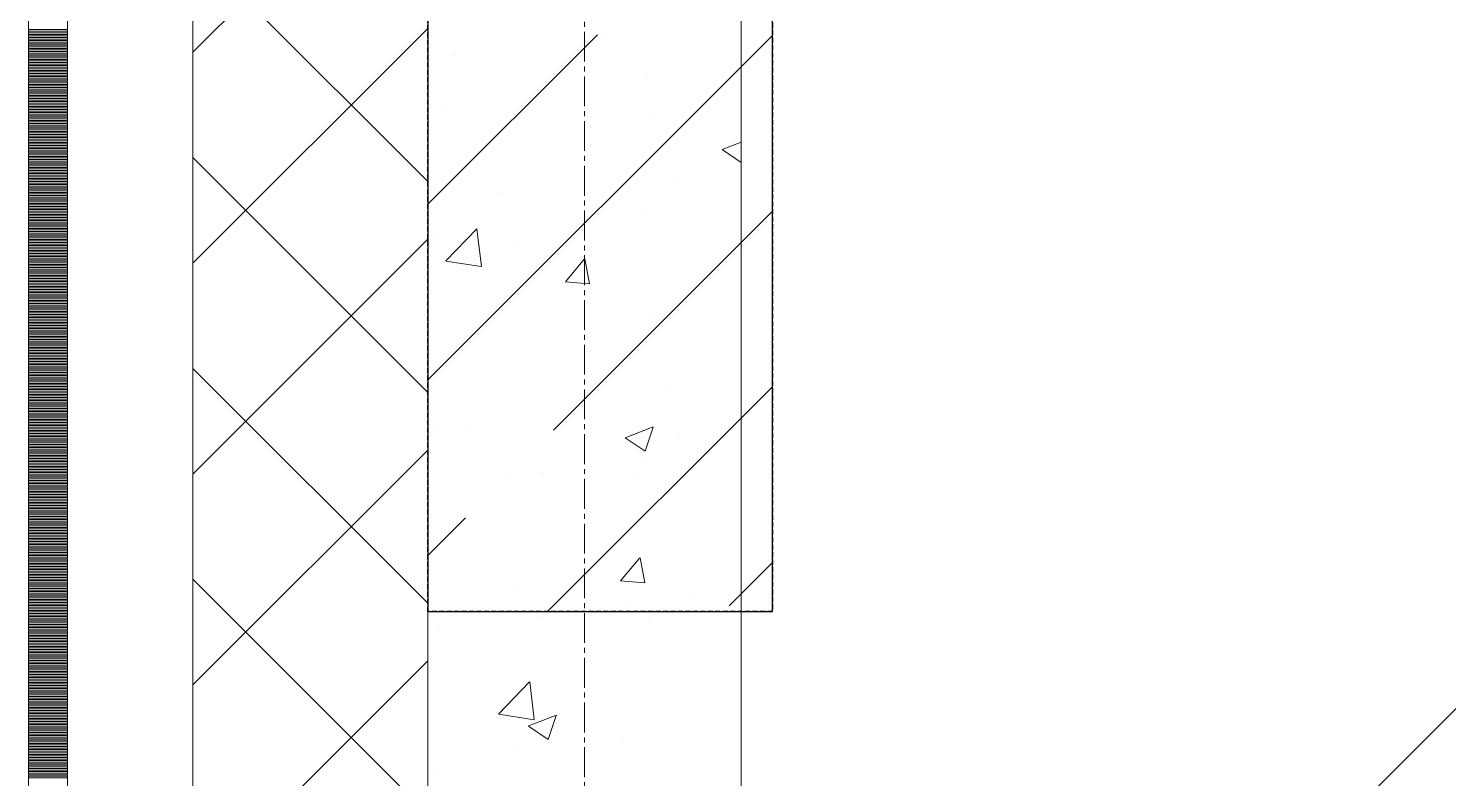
# Model space of a CAD drawing. Header units: millimetres. Extents: x 538266 to 1167394, y 114608 to 637157.
# Drawn here: x 828883 to 829789, y 167006 to 167486 of the extents above; entities that cross this region are included whole.
import ezdxf
from ezdxf.enums import TextEntityAlignment as Align

# ---------------------------------------------------------------- set-up
doc = ezdxf.new("R2010")
doc.units = ezdxf.units.MM
for name, pattern in [('CENTER2', [28.575, 19.05, -3.175, 3.175, -3.175]), ('DASHED', [19.05, 12.7, -6.35]), ('HIDDEN2', [4.7625, 3.175, -1.5875])]:
    doc.linetypes.add(name, pattern=pattern)
doc.layers.get('Defpoints').update_dxf_attribs({"color": 140})
doc.layers.add('АР_Делит', color=120, linetype='Continuous', lineweight=0, plot=False)
for name, color, linetype, lineweight in [('АР_Колонны', 70, 'Continuous', 30), ('АР_Стены ЖБ', 7, 'Continuous', 35), ('АР_Стены ПЕНОблок', 52, 'Continuous', 20), ('АР_Тонкая', 254, 'Continuous', 5), ('АР_Утеплитель', 31, 'Continuous', 0), ('АР_Штриховка', 8, 'Continuous', 0)]:
    doc.layers.add(name, color=color, linetype=linetype, lineweight=lineweight)
doc.layers.add('РД_Оси_100', color=7, linetype='Continuous', lineweight=0, true_color=0x525252)
doc.layers.add('ФВ-5', color=7, linetype='Continuous')
doc.styles.add('style1', font='ARIALN.TTF')

# ---------------------------------------------------------------- blocks, each defined once
blk = doc.blocks.new('2_этаж')
at = {"layer": 'АР_Колонны', "color": 18, "linetype": 'HIDDEN2', "lineweight": 25, "true_color": 0x000000}
for p, q in [((672773.57, 167113.25), (672773.57, 168313.25)), ((672993.57, 168313.25), (672993.57, 167113.25)), ((672993.57, 167113.25), (672773.57, 167113.25))]:
    blk.add_line(p, q, dxfattribs=at)
at = {"layer": 'АР_Колонны', "color": 18, "linetype": 'Continuous', "lineweight": 15, "true_color": 0x000000}
for p, q in [((672773.57, 168313.25), (672773.57, 167113.25)), ((672773.57, 168313.25), (672773.57, 167113.25)), ((672993.57, 167113.25), (672993.57, 168313.25)), ((672993.57, 167113.25), (672993.57, 168313.25)), ((672773.57, 167113.25), (672993.57, 167113.25)), ((672773.57, 167113.25), (672993.57, 167113.25))]:
    blk.add_line(p, q, dxfattribs=at)
at = {"layer": 'АР_Стены ЖБ', "color": 18, "linetype": 'Continuous', "lineweight": 30, "true_color": 0x000000}
for p, q in [((672773.57, 168313.25), (672773.57, 167113.25)), ((672993.57, 167113.25), (672993.57, 168313.25)), ((672773.57, 167113.25), (672993.57, 167113.25))]:
    blk.add_line(p, q, dxfattribs=at)
at = {"layer": 'АР_Стены ПЕНОблок', "color": 18, "linetype": 'Continuous', "lineweight": 20, "true_color": 0x000000}
for p, q in [((672773.57, 213213.25), (672773.57, 137013.25)), ((672973.57, 137013.25), (672973.57, 213213.25))]:
    blk.add_line(p, q, dxfattribs=at)
at = {"layer": 'АР_Тонкая', "color": 18, "linetype": 'Continuous', "lineweight": 5, "true_color": 0x000000}
for p, q in [((672518.57, 213213.25), (672518.57, 137013.25)), ((672543.57, 213213.25), (672543.57, 137013.25)), ((672543.57, 137013.25), (672543.57, 213213.25)), ((672623.57, 137013.25), (672623.57, 213213.25))]:
    blk.add_line(p, q, dxfattribs=at)
at = {"layer": 'АР_Утеплитель', "color": 18, "linetype": 'Continuous', "lineweight": 0, "true_color": 0x000000}
for p, q in [((672623.57, 213213.25), (672623.57, 137013.25)), ((672773.57, 137013.25), (672773.57, 213213.25))]:
    blk.add_line(p, q, dxfattribs=at)
at = {"layer": 'АР_Штриховка', "color": 18, "linetype": 'Continuous', "lineweight": 0, "true_color": 0x000000}
for p, q in [((672623.57, 167470.51), (672773.57, 167620.51)), ((672773.57, 167387.94), (672623.57, 167537.94)), ((672518.57, 167485), (672543.57, 167485)), ((672518.57, 167484), (672543.57, 167484)), ((672518.57, 167483), (672543.57, 167483)), ((672623.57, 167335.81), (672773.57, 167485.81)), ((672518.57, 167482), (672543.57, 167482)), ((672518.57, 167481), (672543.57, 167481)), ((672518.57, 167480), (672543.57, 167480)), ((672518.57, 167479), (672543.57, 167479)), ((672518.57, 167478), (672543.57, 167478)), ((672518.57, 167477), (672543.57, 167477)), ((672518.57, 167476), (672543.57, 167476)), ((672518.57, 167475), (672543.57, 167475)), ((672518.57, 167474), (672543.57, 167474)), ((672887.64, 167481.4), (672887.64, 167481.4)), ((672518.57, 167473), (672543.57, 167473)), ((672518.57, 167472), (672543.57, 167472)), ((672518.57, 167471), (672543.57, 167471)), ((672518.57, 167470), (672543.57, 167470)), ((672518.57, 167469), (672543.57, 167469)), ((672518.57, 167468), (672543.57, 167468)), ((672518.57, 167467), (672543.57, 167467)), ((672518.57, 167466), (672543.57, 167466)), ((672518.57, 167465), (672543.57, 167465)), ((672791.44, 167468.74), (672791.44, 167468.74)), ((672518.57, 167464), (672543.57, 167464)), ((672518.57, 167463), (672543.57, 167463)), ((672518.57, 167462), (672543.57, 167462)), ((672518.57, 167461), (672543.57, 167461)), ((672518.57, 167460), (672543.57, 167460)), ((672518.57, 167459), (672543.57, 167459)), ((672518.57, 167458), (672543.57, 167458)), ((672518.57, 167457), (672543.57, 167457)), ((672518.57, 167456), (672543.57, 167456)), ((672518.57, 167455), (672543.57, 167455)), ((672518.57, 167454), (672543.57, 167454)), ((672518.57, 167453), (672543.57, 167453)), ((672518.57, 167452), (672543.57, 167452)), ((672518.57, 167451), (672543.57, 167451)), ((672518.57, 167450), (672543.57, 167450)), ((672518.57, 167449), (672543.57, 167449)), ((672518.57, 167448), (672543.57, 167448)), ((672518.57, 167447), (672543.57, 167447)), ((672914.04, 167454.63), (672914.04, 167454.63)), ((672518.57, 167446), (672543.57, 167446)), ((672518.57, 167445), (672543.57, 167445)), ((672518.57, 167444), (672543.57, 167444)), ((672518.57, 167443), (672543.57, 167443)), ((672518.57, 167442), (672543.57, 167442)), ((672518.57, 167441), (672543.57, 167441)), ((672518.57, 167440), (672543.57, 167440)), ((672518.57, 167439), (672543.57, 167439)), ((672518.57, 167438), (672543.57, 167438)), ((672518.57, 167437), (672543.57, 167437)), ((672518.57, 167436), (672543.57, 167436)), ((672518.57, 167435), (672543.57, 167435)), ((672518.57, 167434), (672543.57, 167434)), ((672518.57, 167433), (672543.57, 167433)), ((672518.57, 167432), (672543.57, 167432)), ((672518.57, 167431), (672543.57, 167431)), ((672518.57, 167430), (672543.57, 167430)), ((672518.57, 167429), (672543.57, 167429)), ((672783.62, 167436.74), (672783.62, 167436.74)), ((672915.5, 167428.57), (672915.5, 167428.57)), ((672518.57, 167428), (672543.57, 167428)), ((672518.57, 167427), (672543.57, 167427)), ((672518.57, 167426), (672543.57, 167426)), ((672518.57, 167425), (672543.57, 167425)), ((672518.57, 167424), (672543.57, 167424)), ((672518.57, 167423), (672543.57, 167423)), ((672518.57, 167422), (672543.57, 167422)), ((672518.57, 167421), (672543.57, 167421)), ((672518.57, 167420), (672543.57, 167420)), ((672518.57, 167419), (672543.57, 167419)), ((672518.57, 167418), (672543.57, 167418)), ((672518.57, 167417), (672543.57, 167417)), ((672518.57, 167416), (672543.57, 167416)), ((672518.57, 167415), (672543.57, 167415)), ((672518.57, 167414), (672543.57, 167414)), ((672518.57, 167413), (672543.57, 167413)), ((672518.57, 167412), (672543.57, 167412)), ((672518.57, 167411), (672543.57, 167411)), ((672518.57, 167410), (672543.57, 167410)), ((672961.45, 167408.5), (672973.57, 167413.15)), ((672518.57, 167409), (672543.57, 167409)), ((672518.57, 167408), (672543.57, 167408)), ((672518.57, 167407), (672543.57, 167407)), ((672518.57, 167406), (672543.57, 167406)), ((672518.57, 167405), (672543.57, 167405)), ((672518.57, 167404), (672543.57, 167404)), ((672518.57, 167403), (672543.57, 167403)), ((672518.57, 167402), (672543.57, 167402)), ((672518.57, 167401), (672543.57, 167401)), ((672773.57, 167253.24), (672623.57, 167403.24)), ((672961.38, 167408.36), (672973.57, 167400.14)), ((672518.57, 167400), (672543.57, 167400)), ((672518.57, 167399), (672543.57, 167399)), ((672518.57, 167398), (672543.57, 167398)), ((672518.57, 167397), (672543.57, 167397)), ((672518.57, 167396), (672543.57, 167396)), ((672518.57, 167395), (672543.57, 167395)), ((672518.57, 167394), (672543.57, 167394)), ((672518.57, 167393), (672543.57, 167393)), ((672518.57, 167392), (672543.57, 167392)), ((672794.6, 167394.37), (672794.6, 167394.37)), ((672518.57, 167391), (672543.57, 167391)), ((672518.57, 167390), (672543.57, 167390)), ((672518.57, 167389), (672543.57, 167389)), ((672518.57, 167388), (672543.57, 167388)), ((672518.57, 167387), (672543.57, 167387)), ((672518.57, 167386), (672543.57, 167386)), ((672518.57, 167385), (672543.57, 167385)), ((672518.57, 167384), (672543.57, 167384)), ((672518.57, 167383), (672543.57, 167383)), ((672930.19, 167388.64), (672930.19, 167388.64)), ((672518.57, 167382), (672543.57, 167382)), ((672518.57, 167381), (672543.57, 167381)), ((672518.57, 167380), (672543.57, 167380)), ((672518.57, 167379), (672543.57, 167379)), ((672518.57, 167378), (672543.57, 167378)), ((672518.57, 167377), (672543.57, 167377)), ((672518.57, 167376), (672543.57, 167376)), ((672518.57, 167375), (672543.57, 167375)), ((672518.57, 167374), (672543.57, 167374)), ((672820.82, 167381.22), (672820.82, 167381.22)), ((672518.57, 167373), (672543.57, 167373)), ((672518.57, 167372), (672543.57, 167372)), ((672518.57, 167371), (672543.57, 167371)), ((672518.57, 167370), (672543.57, 167370)), ((672518.57, 167369), (672543.57, 167369)), ((672518.57, 167368), (672543.57, 167368)), ((672518.57, 167367), (672543.57, 167367)), ((672518.57, 167366), (672543.57, 167366)), ((672518.57, 167365), (672543.57, 167365)), ((672910.95, 167370.07), (672910.95, 167370.07)), ((672518.57, 167364), (672543.57, 167364)), ((672518.57, 167363), (672543.57, 167363)), ((672518.57, 167362), (672543.57, 167362)), ((672518.57, 167361), (672543.57, 167361)), ((672518.57, 167360), (672543.57, 167360)), ((672518.57, 167359), (672543.57, 167359)), ((672518.57, 167358), (672543.57, 167358)), ((672518.57, 167357), (672543.57, 167357)), ((672518.57, 167356), (672543.57, 167356)), ((672785.08, 167337.21), (672804.86, 167357.83)), ((672807.73, 167333.72), (672804.92, 167357.84)), ((672518.57, 167355), (672543.57, 167355)), ((672518.57, 167354), (672543.57, 167354)), ((672518.57, 167353), (672543.57, 167353)), ((672518.57, 167352), (672543.57, 167352)), ((672518.57, 167351), (672543.57, 167351)), ((672518.57, 167350), (672543.57, 167350)), ((672518.57, 167349), (672543.57, 167349)), ((672518.57, 167348), (672543.57, 167348)), ((672518.57, 167347), (672543.57, 167347)), ((672623.57, 167201.1), (672773.57, 167351.1)), ((672780.53, 167352.19), (672780.53, 167352.19)), ((672828.23, 167347.37), (672828.23, 167347.37)), ((672518.57, 167346), (672543.57, 167346)), ((672518.57, 167345), (672543.57, 167345)), ((672518.57, 167344), (672543.57, 167344)), ((672518.57, 167343), (672543.57, 167343)), ((672518.57, 167342), (672543.57, 167342)), ((672518.57, 167341), (672543.57, 167341)), ((672518.57, 167340), (672543.57, 167340)), ((672518.57, 167339), (672543.57, 167339)), ((672518.57, 167338), (672543.57, 167338)), ((672861.37, 167323.95), (672873.62, 167338.54)), ((672876.75, 167322.65), (672873.82, 167338.57)), ((672518.57, 167337), (672543.57, 167337)), ((672518.57, 167336), (672543.57, 167336)), ((672518.57, 167335), (672543.57, 167335)), ((672518.57, 167334), (672543.57, 167334)), ((672518.57, 167333), (672543.57, 167333)), ((672518.57, 167332), (672543.57, 167332)), ((672518.57, 167331), (672543.57, 167331)), ((672518.57, 167330), (672543.57, 167330)), ((672518.57, 167329), (672543.57, 167329)), ((672785.12, 167337.12), (672807.71, 167333.62)), ((672518.57, 167328), (672543.57, 167328)), ((672518.57, 167327), (672543.57, 167327)), ((672518.57, 167326), (672543.57, 167326)), ((672518.57, 167325), (672543.57, 167325)), ((672518.57, 167324), (672543.57, 167324)), ((672518.57, 167323), (672543.57, 167323)), ((672518.57, 167322), (672543.57, 167322)), ((672518.57, 167321), (672543.57, 167321)), ((672518.57, 167320), (672543.57, 167320)), ((672861.37, 167323.94), (672876.56, 167322.61)), ((672518.57, 167319), (672543.57, 167319)), ((672518.57, 167318), (672543.57, 167318)), ((672518.57, 167317), (672543.57, 167317)), ((672518.57, 167316), (672543.57, 167316)), ((672518.57, 167315), (672543.57, 167315)), ((672518.57, 167314), (672543.57, 167314)), ((672518.57, 167313), (672543.57, 167313)), ((672518.57, 167312), (672543.57, 167312)), ((672518.57, 167311), (672543.57, 167311)), ((672518.57, 167310), (672543.57, 167310)), ((672518.57, 167309), (672543.57, 167309)), ((672518.57, 167308), (672543.57, 167308)), ((672518.57, 167307), (672543.57, 167307)), ((672518.57, 167306), (672543.57, 167306)), ((672518.57, 167305), (672543.57, 167305)), ((672518.57, 167304), (672543.57, 167304)), ((672518.57, 167303), (672543.57, 167303)), ((672518.57, 167302), (672543.57, 167302)), ((672914.42, 167302.16), (672914.42, 167302.16)), ((672518.57, 167301), (672543.57, 167301)), ((672518.57, 167300), (672543.57, 167300)), ((672518.57, 167299), (672543.57, 167299)), ((672518.57, 167298), (672543.57, 167298)), ((672518.57, 167297), (672543.57, 167297)), ((672518.57, 167296), (672543.57, 167296)), ((672518.57, 167295), (672543.57, 167295)), ((672518.57, 167294), (672543.57, 167294)), ((672518.57, 167293), (672543.57, 167293)), ((672518.57, 167292), (672543.57, 167292)), ((672518.57, 167291), (672543.57, 167291)), ((672518.57, 167290), (672543.57, 167290)), ((672518.57, 167289), (672543.57, 167289)), ((672518.57, 167288), (672543.57, 167288)), ((672518.57, 167287), (672543.57, 167287)), ((672518.57, 167286), (672543.57, 167286)), ((672518.57, 167285), (672543.57, 167285)), ((672518.57, 167284), (672543.57, 167284)), ((672907.86, 167285.52), (672907.86, 167285.52)), ((672518.57, 167283), (672543.57, 167283)), ((672518.57, 167282), (672543.57, 167282)), ((672518.57, 167281), (672543.57, 167281)), ((672518.57, 167280), (672543.57, 167280)), ((672518.57, 167279), (672543.57, 167279)), ((672518.57, 167278), (672543.57, 167278)), ((672518.57, 167277), (672543.57, 167277)), ((672518.57, 167276), (672543.57, 167276)), ((672518.57, 167275), (672543.57, 167275)), ((672518.57, 167274), (672543.57, 167274)), ((672518.57, 167273), (672543.57, 167273)), ((672518.57, 167272), (672543.57, 167272)), ((672518.57, 167271), (672543.57, 167271)), ((672518.57, 167270), (672543.57, 167270)), ((672518.57, 167269), (672543.57, 167269)), ((672518.57, 167268), (672543.57, 167268)), ((672518.57, 167267), (672543.57, 167267)), ((672518.57, 167266), (672543.57, 167266)), ((672518.57, 167265), (672543.57, 167265)), ((672773.57, 167118.54), (672623.57, 167268.54)), ((672777.45, 167267.63), (672777.45, 167267.63)), ((672518.57, 167264), (672543.57, 167264)), ((672518.57, 167263), (672543.57, 167263)), ((672518.57, 167262), (672543.57, 167262)), ((672518.57, 167261), (672543.57, 167261)), ((672518.57, 167260), (672543.57, 167260)), ((672518.57, 167259), (672543.57, 167259)), ((672518.57, 167258), (672543.57, 167258)), ((672518.57, 167257), (672543.57, 167257)), ((672518.57, 167256), (672543.57, 167256)), ((672880.72, 167258.85), (672880.72, 167258.85)), ((672925.24, 167258.48), (672925.24, 167258.48)), ((672518.57, 167255), (672543.57, 167255)), ((672518.57, 167254), (672543.57, 167254)), ((672518.57, 167253), (672543.57, 167253)), ((672518.57, 167252), (672543.57, 167252)), ((672518.57, 167251), (672543.57, 167251)), ((672518.57, 167250), (672543.57, 167250)), ((672518.57, 167249), (672543.57, 167249)), ((672518.57, 167248), (672543.57, 167248)), ((672518.57, 167247), (672543.57, 167247)), ((672518.57, 167246), (672543.57, 167246)), ((672518.57, 167245), (672543.57, 167245)), ((672518.57, 167244), (672543.57, 167244)), ((672518.57, 167243), (672543.57, 167243)), ((672518.57, 167242), (672543.57, 167242)), ((672518.57, 167241), (672543.57, 167241)), ((672518.57, 167240), (672543.57, 167240)), ((672518.57, 167239), (672543.57, 167239)), ((672518.57, 167238), (672543.57, 167238)), ((672518.57, 167237), (672543.57, 167237)), ((672518.57, 167236), (672543.57, 167236)), ((672518.57, 167235), (672543.57, 167235)), ((672518.57, 167234), (672543.57, 167234)), ((672518.57, 167233), (672543.57, 167233)), ((672518.57, 167232), (672543.57, 167232)), ((672518.57, 167231), (672543.57, 167231)), ((672518.57, 167230), (672543.57, 167230)), ((672518.57, 167229), (672543.57, 167229)), ((672777.11, 167233.05), (672777.11, 167233.05)), ((672798.69, 167230.46), (672798.69, 167230.46)), ((672899.64, 167224.31), (672917.43, 167231.14)), ((672912.23, 167215.64), (672917.38, 167230.99)), ((672518.57, 167228), (672543.57, 167228)), ((672518.57, 167227), (672543.57, 167227)), ((672518.57, 167226), (672543.57, 167226)), ((672518.57, 167225), (672543.57, 167225)), ((672518.57, 167224), (672543.57, 167224)), ((672518.57, 167223), (672543.57, 167223)), ((672518.57, 167222), (672543.57, 167222)), ((672518.57, 167221), (672543.57, 167221)), ((672518.57, 167220), (672543.57, 167220)), ((672899.58, 167224.17), (672912.22, 167215.65)), ((672934.28, 167224.73), (672934.28, 167224.73)), ((672518.57, 167219), (672543.57, 167219)), ((672518.57, 167218), (672543.57, 167218)), ((672518.57, 167217), (672543.57, 167217)), ((672518.57, 167216), (672543.57, 167216)), ((672518.57, 167215), (672543.57, 167215)), ((672518.57, 167214), (672543.57, 167214)), ((672518.57, 167213), (672543.57, 167213)), ((672518.57, 167212), (672543.57, 167212)), ((672518.57, 167211), (672543.57, 167211)), ((672623.57, 167066.4), (672773.57, 167216.4)), ((672518.57, 167210), (672543.57, 167210)), ((672518.57, 167209), (672543.57, 167209)), ((672518.57, 167208), (672543.57, 167208)), ((672518.57, 167207), (672543.57, 167207)), ((672518.57, 167206), (672543.57, 167206)), ((672518.57, 167205), (672543.57, 167205)), ((672518.57, 167204), (672543.57, 167204)), ((672518.57, 167203), (672543.57, 167203)), ((672518.57, 167202), (672543.57, 167202)), ((672847.6, 167201.98), (672847.6, 167201.98)), ((672911.18, 167210.35), (672911.18, 167210.35)), ((672518.57, 167201), (672543.57, 167201)), ((672518.57, 167200), (672543.57, 167200)), ((672518.57, 167199), (672543.57, 167199)), ((672518.57, 167198), (672543.57, 167198)), ((672518.57, 167197), (672543.57, 167197)), ((672518.57, 167196), (672543.57, 167196)), ((672518.57, 167195), (672543.57, 167195)), ((672518.57, 167194), (672543.57, 167194)), ((672518.57, 167193), (672543.57, 167193)), ((672904.77, 167200.96), (672904.77, 167200.96)), ((672518.57, 167192), (672543.57, 167192)), ((672518.57, 167191), (672543.57, 167191)), ((672518.57, 167190), (672543.57, 167190)), ((672518.57, 167189), (672543.57, 167189)), ((672518.57, 167188), (672543.57, 167188)), ((672518.57, 167187), (672543.57, 167187)), ((672518.57, 167186), (672543.57, 167186)), ((672518.57, 167185), (672543.57, 167185)), ((672518.57, 167184), (672543.57, 167184)), ((672518.57, 167183), (672543.57, 167183)), ((672518.57, 167182), (672543.57, 167182)), ((672518.57, 167181), (672543.57, 167181)), ((672518.57, 167180), (672543.57, 167180)), ((672518.57, 167179), (672543.57, 167179)), ((672518.57, 167178), (672543.57, 167178)), ((672518.57, 167177), (672543.57, 167177)), ((672518.57, 167176), (672543.57, 167176)), ((672518.57, 167175), (672543.57, 167175)), ((672774.36, 167183.08), (672774.36, 167183.08)), ((672518.57, 167174), (672543.57, 167174)), ((672518.57, 167173), (672543.57, 167173)), ((672518.57, 167172), (672543.57, 167172)), ((672518.57, 167171), (672543.57, 167171)), ((672518.57, 167170), (672543.57, 167170)), ((672518.57, 167169), (672543.57, 167169)), ((672518.57, 167168), (672543.57, 167168)), ((672518.57, 167167), (672543.57, 167167)), ((672518.57, 167166), (672543.57, 167166)), ((672518.57, 167165), (672543.57, 167165)), ((672518.57, 167164), (672543.57, 167164)), ((672518.57, 167163), (672543.57, 167163)), ((672518.57, 167162), (672543.57, 167162)), ((672518.57, 167161), (672543.57, 167161)), ((672518.57, 167160), (672543.57, 167160)), ((672518.57, 167159), (672543.57, 167159)), ((672518.57, 167158), (672543.57, 167158)), ((672518.57, 167157), (672543.57, 167157)), ((672518.57, 167156), (672543.57, 167156)), ((672518.57, 167155), (672543.57, 167155)), ((672518.57, 167154), (672543.57, 167154)), ((672518.57, 167153), (672543.57, 167153)), ((672518.57, 167152), (672543.57, 167152)), ((672518.57, 167151), (672543.57, 167151)), ((672518.57, 167150), (672543.57, 167150)), ((672518.57, 167149), (672543.57, 167149)), ((672518.57, 167148), (672543.57, 167148)), ((672896.62, 167132.89), (672908.86, 167147.48)), ((672912, 167131.59), (672909.06, 167147.51)), ((672518.57, 167147), (672543.57, 167147)), ((672518.57, 167146), (672543.57, 167146)), ((672518.57, 167145), (672543.57, 167145)), ((672518.57, 167144), (672543.57, 167144)), ((672518.57, 167143), (672543.57, 167143)), ((672518.57, 167142), (672543.57, 167142)), ((672518.57, 167141), (672543.57, 167141)), ((672518.57, 167140), (672543.57, 167140)), ((672518.57, 167139), (672543.57, 167139)), ((672518.57, 167138), (672543.57, 167138)), ((672518.57, 167137), (672543.57, 167137)), ((672518.57, 167136), (672543.57, 167136)), ((672518.57, 167135), (672543.57, 167135)), ((672518.57, 167134), (672543.57, 167134)), ((672518.57, 167133), (672543.57, 167133)), ((672518.57, 167132), (672543.57, 167132)), ((672518.57, 167131), (672543.57, 167131)), ((672518.57, 167130), (672543.57, 167130)), ((672518.57, 167129), (672543.57, 167129)), ((672773.57, 166983.83), (672623.57, 167133.83)), ((672830.19, 167129.74), (672830.19, 167129.74)), ((672896.62, 167132.88), (672911.8, 167131.56)), ((672518.57, 167128), (672543.57, 167128)), ((672518.57, 167127), (672543.57, 167127)), ((672518.57, 167126), (672543.57, 167126)), ((672518.57, 167125), (672543.57, 167125)), ((672518.57, 167124), (672543.57, 167124)), ((672518.57, 167123), (672543.57, 167123)), ((672518.57, 167122), (672543.57, 167122)), ((672518.57, 167121), (672543.57, 167121)), ((672518.57, 167120), (672543.57, 167120)), ((672940.56, 167122.84), (672940.56, 167122.84)), ((672965.78, 167124.01), (672965.78, 167124.01)), ((672518.57, 167119), (672543.57, 167119)), ((672518.57, 167118), (672543.57, 167118)), ((672518.57, 167117), (672543.57, 167117)), ((672518.57, 167116), (672543.57, 167116)), ((672518.57, 167115), (672543.57, 167115)), ((672518.57, 167114), (672543.57, 167114)), ((672518.57, 167113), (672543.57, 167113)), ((672518.57, 167112), (672543.57, 167112)), ((672518.57, 167111), (672543.57, 167111)), ((672901.68, 167116.41), (672901.68, 167116.41)), ((672518.57, 167110), (672543.57, 167110)), ((672518.57, 167109), (672543.57, 167109)), ((672518.57, 167108), (672543.57, 167108)), ((672518.57, 167107), (672543.57, 167107)), ((672518.57, 167106), (672543.57, 167106)), ((672518.57, 167105), (672543.57, 167105)), ((672518.57, 167104), (672543.57, 167104)), ((672518.57, 167103), (672543.57, 167103)), ((672518.57, 167102), (672543.57, 167102)), ((672780.78, 167101.8), (672780.78, 167101.8)), ((672844.36, 167110.17), (672844.36, 167110.17)), ((672914.75, 167106.93), (672914.75, 167106.93)), ((672518.57, 167101), (672543.57, 167101)), ((672518.57, 167100), (672543.57, 167100)), ((672518.57, 167099), (672543.57, 167099)), ((672518.57, 167098), (672543.57, 167098)), ((672518.57, 167097), (672543.57, 167097)), ((672518.57, 167096), (672543.57, 167096)), ((672518.57, 167095), (672543.57, 167095)), ((672518.57, 167094), (672543.57, 167094)), ((672518.57, 167093), (672543.57, 167093)), ((672518.57, 167092), (672543.57, 167092)), ((672518.57, 167091), (672543.57, 167091)), ((672518.57, 167090), (672543.57, 167090)), ((672518.57, 167089), (672543.57, 167089)), ((672518.57, 167088), (672543.57, 167088)), ((672518.57, 167087), (672543.57, 167087)), ((672518.57, 167086), (672543.57, 167086)), ((672518.57, 167085), (672543.57, 167085)), ((672518.57, 167084), (672543.57, 167084)), ((672518.57, 167083), (672543.57, 167083)), ((672518.57, 167082), (672543.57, 167082)), ((672518.57, 167081), (672543.57, 167081)), ((672518.57, 167080), (672543.57, 167080)), ((672518.57, 167079), (672543.57, 167079)), ((672518.57, 167078), (672543.57, 167078)), ((672518.57, 167077), (672543.57, 167077)), ((672518.57, 167076), (672543.57, 167076)), ((672518.57, 167075), (672543.57, 167075)), ((672623.57, 166931.7), (672773.57, 167081.7)), ((672518.57, 167074), (672543.57, 167074)), ((672518.57, 167073), (672543.57, 167073)), ((672518.57, 167072), (672543.57, 167072)), ((672518.57, 167071), (672543.57, 167071)), ((672518.57, 167070), (672543.57, 167070)), ((672518.57, 167069), (672543.57, 167069)), ((672518.57, 167068), (672543.57, 167068)), ((672518.57, 167067), (672543.57, 167067)), ((672518.57, 167066), (672543.57, 167066)), ((672818.75, 167047.74), (672838.54, 167068.36)), ((672841.4, 167044.25), (672838.59, 167068.37)), ((672518.57, 167065), (672543.57, 167065)), ((672518.57, 167064), (672543.57, 167064)), ((672518.57, 167063), (672543.57, 167063)), ((672518.57, 167062), (672543.57, 167062)), ((672518.57, 167061), (672543.57, 167061)), ((672518.57, 167060), (672543.57, 167060)), ((672518.57, 167059), (672543.57, 167059)), ((672518.57, 167058), (672543.57, 167058)), ((672518.57, 167057), (672543.57, 167057)), ((672518.57, 167056), (672543.57, 167056)), ((672518.57, 167055), (672543.57, 167055)), ((672518.57, 167054), (672543.57, 167054)), ((672518.57, 167053), (672543.57, 167053)), ((672518.57, 167052), (672543.57, 167052)), ((672518.57, 167051), (672543.57, 167051)), ((672518.57, 167050), (672543.57, 167050)), ((672518.57, 167049), (672543.57, 167049)), ((672518.57, 167048), (672543.57, 167048)), ((672818.8, 167047.65), (672841.39, 167044.15)), ((672518.57, 167047), (672543.57, 167047)), ((672518.57, 167046), (672543.57, 167046)), ((672518.57, 167045), (672543.57, 167045)), ((672518.57, 167044), (672543.57, 167044)), ((672518.57, 167043), (672543.57, 167043)), ((672518.57, 167042), (672543.57, 167042)), ((672518.57, 167041), (672543.57, 167041)), ((672518.57, 167040), (672543.57, 167040)), ((672518.57, 167039), (672543.57, 167039)), ((672837.78, 167039.98), (672850.41, 167031.46)), ((672837.84, 167040.12), (672855.63, 167046.95)), ((672850.43, 167031.46), (672855.58, 167046.81)), ((672518.57, 167038), (672543.57, 167038)), ((672518.57, 167037), (672543.57, 167037)), ((672518.57, 167036), (672543.57, 167036)), ((672518.57, 167035), (672543.57, 167035)), ((672518.57, 167034), (672543.57, 167034)), ((672518.57, 167033), (672543.57, 167033)), ((672518.57, 167032), (672543.57, 167032)), ((672518.57, 167031), (672543.57, 167031)), ((672518.57, 167030), (672543.57, 167030)), ((672898.59, 167031.85), (672898.59, 167031.85)), ((672518.57, 167029), (672543.57, 167029)), ((672518.57, 167028), (672543.57, 167028)), ((672518.57, 167027), (672543.57, 167027)), ((672518.57, 167026), (672543.57, 167026)), ((672518.57, 167025), (672543.57, 167025)), ((672518.57, 167024), (672543.57, 167024)), ((672518.57, 167023), (672543.57, 167023)), ((672518.57, 167022), (672543.57, 167022)), ((672518.57, 167021), (672543.57, 167021)), ((672827.48, 167025.73), (672827.48, 167025.73)), ((672873.74, 167022.66), (672873.74, 167022.66)), ((672518.57, 167020), (672543.57, 167020)), ((672518.57, 167019), (672543.57, 167019)), ((672518.57, 167018), (672543.57, 167018)), ((672518.57, 167017), (672543.57, 167017)), ((672518.57, 167016), (672543.57, 167016)), ((672518.57, 167015), (672543.57, 167015)), ((672518.57, 167014), (672543.57, 167014)), ((672518.57, 167013), (672543.57, 167013)), ((672518.57, 167012), (672543.57, 167012)), ((672518.57, 167011), (672543.57, 167011)), ((672518.57, 167010), (672543.57, 167010)), ((672518.57, 167009), (672543.57, 167009)), ((672518.57, 167008), (672543.57, 167008)), ((672518.57, 167007), (672543.57, 167007)), ((672777.54, 167009.99), (672777.54, 167009.99))]:
    blk.add_line(p, q, dxfattribs=at)
at = {"layer": 'АР_Штриховка', "color": 18, "linetype": 'Continuous', "lineweight": 5, "true_color": 0x000000}
for p, q in [((672773.57, 167373.55), (672881.79, 167481.78)), ((672773.57, 167261.3), (672993.57, 167481.3)), ((672853.73, 167229.21), (672993.57, 167369.05)), ((672850.03, 167113.25), (672993.57, 167256.79)), ((672825.67, 167201.14), (672825.67, 167201.14)), ((672773.57, 167149.05), (672797.6, 167173.08)), ((672965.98, 167116.95), (672993.57, 167144.54))]:
    blk.add_line(p, q, dxfattribs=at)
at = {"layer": 'Defpoints', "color": 18, "true_color": 0x000000, "style": 'style1'}
for p in [(677970.57, 219836.39), (678101.19, 211681.39)]:
    blk.add_attdef('АР-ПОМЕЩЕНИЕ:НАИМЕНОВАНИЕ', text='', height=100, dxfattribs=at).set_placement(p, align=Align.MIDDLE)
blk = doc.blocks.new('СОШ_2200_АР_ОСИ_М100_28.05.24')
at = {"layer": 'АР_Делит', "color": 251, "linetype": 'DASHED', "true_color": 0x636466}
blk.add_lwpolyline([(114955, 135155), (114955, -355), (93595.036, -355), (93595.036, 13855), (94145, 13855), (94145, 68320), (66055, 68320), (66055, 13857.73), (83455, 13857.73), (83455, -355), (45245, -355), (45245, 13145), (44695, 13145), (44695, 26755), (45245, 26755), (45245, 68320), (20455, 68320), (20455, 26755), (27955, 26755), (27955, 13145), (-355, 13145), (-355, 100855)], dxfattribs=at)
at = {"layer": 'РД_Оси_100', "color": 251, "linetype": 'CENTER2', "true_color": 0x636466}
blk.add_line((0, -6155), (0, 139938.679), dxfattribs=at)

msp = doc.modelspace()

# ---------------------------------------------------------------- hatches: boundary and pattern name
at = {"layer": 'ФВ-5'}
h = msp.add_hatch(dxfattribs=at)
h.set_pattern_fill('ANSI31', color=3, scale=300)
h.paths.add_polyline_path([(849237.83, 163560.99), (849237.83, 164465.51, -0.27475), (849124.88, 164655.54, -0.245742), (849217.83, 164833.24), (849217.83, 165213.25), (845769.48, 165213.25, -0.618518), (845382.35, 165213.25), (843647.83, 165213.25), (843647.83, 164913.25), (842747.83, 164913.25), (842747.83, 165213.25), (842667.83, 165213.25), (842667.83, 164793.25), (841647.83, 164793.25), (841647.83, 164713.25), (841647.83, 161813.25), (841647.83, 161313.25), (841647.83, 160413.25), (841647.83, 158613.25), (841647.83, 158389.41, -0.260437), (841750.78, 158205.17, -0.260437), (841647.83, 158020.93), (841647.83, 157055.57, -0.260437), (841750.78, 156871.33, -0.260437), (841647.83, 156687.09), (841647.83, 156333.25), (842017.83, 156333.25), (842017.83, 156113.25), (849237.83, 156113.25), (849237.83, 156880.92, -0.27475), (849124.88, 157070.96, -0.27475), (849237.83, 157260.99), (849237.83, 160413.25), (849217.83, 160413.25), (849217.83, 161313.25), (849218.54, 162376.98, -0.246803), (849124.88, 162555.17, -0.27475), (849237.83, 162745.2), (849237.83, 163180.92, -0.27475), (849124.88, 163370.96, -0.27475)])
h.paths.add_polyline_path([(845558.64, 161395.97), (845008.64, 161395.97, -1), (845008.64, 161995.97), (845558.64, 161995.97, -1)], flags=16)
h.paths.add_polyline_path([(842291.63, 157558.88, -1), (841691.63, 157558.88, -1)], flags=16)
h.paths.add_polyline_path([(849124.88, 171855.54, -0.27475), (849237.83, 172045.58), (849237.83, 172480.92, -0.27475), (849124.88, 172670.96, -0.27475), (849237.83, 172860.99), (849237.83, 173765.51, -0.27475), (849124.88, 173955.54, -0.27475), (849237.83, 174145.58), (849237.83, 174163.25), (849217.83, 174163.25), (849217.83, 174513.25), (844057.83, 174513.25), (844057.83, 174513.25), (844057.83, 174213.25), (843157.83, 174213.25), (843157.83, 174513.25), (843077.83, 174513.25), (843077.83, 174093.25), (842057.83, 174093.25), (842057.83, 173373.25), (842057.83, 172433.25), (841647.83, 172433.25), (841647.83, 172363.25), (841647.83, 170613.25), (841647.83, 169713.25), (841647.83, 169339.41, -0.260437), (841750.78, 169155.17, -0.260437), (841647.83, 168970.93), (841670.85, 167335.45, -1), (842270.85, 167335.45, -1), (841670.85, 167335.45), (841650.71, 166353.77, -0.256246), (841750.78, 166171.33, -0.105217), (841732.04, 166083.25), (841867.83, 166083.25), (841867.83, 165413.25), (845385.88, 165413.25, -0.594367), (845765.95, 165413.25), (849217.83, 165413.25), (849217.83, 165913.25), (849218.05, 166193.1, -0.246072), (849124.88, 166370.96, -0.27475), (849237.83, 166560.99), (849237.83, 169713.25), (849213.53, 169713.25), (849217.83, 169717.55), (849217.83, 170613.25), (849218.87, 171677.13, -0.247282)])
h.paths.add_polyline_path([(845615.62, 168700.58), (845065.62, 168700.58, -1), (845065.62, 169300.58), (845615.62, 169300.58, -1)], flags=16)
h.paths.add_polyline_path([(836927.83, 171813.25), (836927.83, 172713.25), (836927.83, 172987.09, -0.260437), (836824.88, 173171.33, -0.260437), (836927.83, 173355.57), (836927.83, 175970.93, -0.260437), (836824.88, 176155.17, -0.260437), (836927.83, 176339.41), (836927.83, 176413.25), (836927.83, 176913.25), (833193.32, 176913.25, -0.618518), (832806.19, 176913.25), (829360.51, 176913.25), (829357.83, 176910.57), (829357.83, 176413.25), (829357.74, 176237.44, -0.255873), (829457.56, 176055.17, -0.284268), (829337.83, 175861.61), (829337.83, 172713.25), (829357.83, 172713.25), (829357.83, 171813.25), (829357.22, 170753.93, -0.256632), (829457.56, 170571.33, -0.284268), (829337.83, 170377.76), (829337.83, 169948.73, -0.284268), (829457.56, 169755.17, -0.284268), (829337.83, 169561.61), (829337.83, 168664.89, -0.284268), (829457.56, 168471.33, -0.255743), (829357.83, 168289.11), (829357.83, 167813.25), (832809.72, 167813.25, -0.594367), (833189.79, 167813.25), (834927.83, 167813.25), (834927.83, 168113.25), (835827.83, 168113.25), (835827.83, 167813.25), (835907.83, 167813.25), (835907.83, 168233.25), (836927.83, 168233.25), (836927.83, 168313.25)])
h.paths.add_polyline_path([(832552.08, 172650.64), (832002.08, 172650.64, -1), (832002.08, 173250.64), (832552.08, 173250.64, -1)], flags=16)
h.paths.add_polyline_path([(836927.83, 166670.93, -0.260437), (836824.88, 166855.17, -0.105217), (836843.63, 166943.25), (836707.83, 166943.25), (836707.83, 167613.25), (833193.32, 167613.25, -0.618518), (832806.19, 167613.25), (829357.83, 167613.25), (829357.83, 167113.25), (829357.72, 166937.46, -0.255913), (829457.56, 166755.17, -0.284268), (829337.83, 166561.61), (829337.83, 163413.25), (829357.83, 163413.25), (829357.83, 162513.25), (829357, 161454.07, -0.256955), (829457.56, 161271.33, -0.284268), (829337.83, 161077.76), (829337.83, 160648.73, -0.284268), (829457.56, 160455.17, -0.284268), (829337.83, 160261.61), (829337.83, 159364.89, -0.284268), (829457.56, 159171.33, -0.255743), (829357.83, 158989.11), (829357.83, 158513.25), (832809.67, 158513.32, -0.59466), (833189.83, 158513.33), (834927.81, 158513.37), (834927.83, 158513.41), (834927.83, 158813.41), (835827.83, 158813.41), (835827.83, 158513.39), (835907.83, 158513.39), (835907.83, 158933.41), (836927.83, 158933.41), (836927.83, 159013.25), (836927.83, 159543.25), (836927.83, 161303.25), (836927.83, 161813.25), (836927.83, 162513.25), (836927.83, 163413.25), (836927.83, 163687.09, -0.260437), (836824.88, 163871.33, -0.260437), (836927.83, 164055.57)])
h.paths.add_polyline_path([(832518.25, 163600.5), (831968.25, 163600.5, -1), (831968.25, 164200.5), (832518.25, 164200.5, -1)], flags=16)

# ---------------------------------------------------------------- block references
msp.add_blockref('2_этаж', (156364.26, 0))
at = {"layer": 'РД_Оси_100'}
msp.add_blockref('СОШ_2200_АР_ОСИ_М100_28.05.24', (829237.83, 122413.25), dxfattribs=at)

doc.saveas('drawing.dxf')
